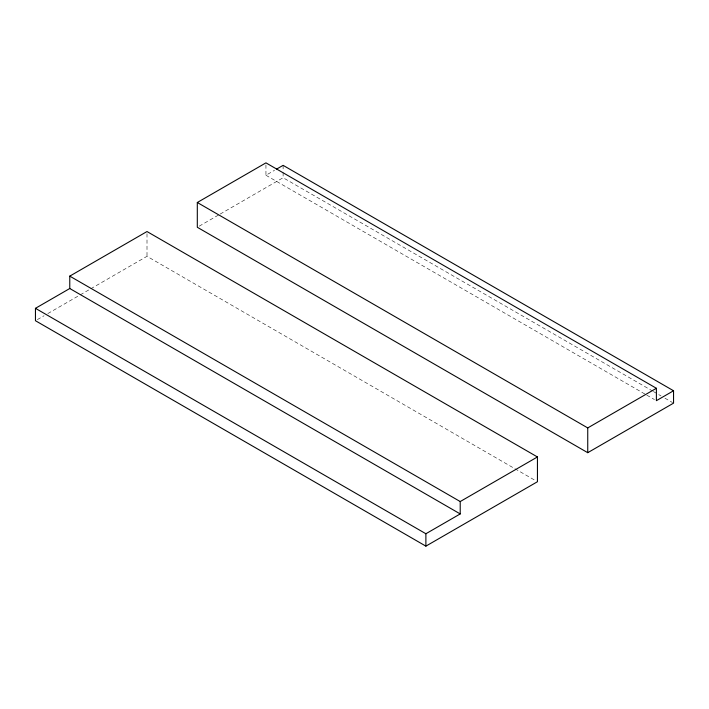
<?xml version="1.0" encoding="UTF-8"?>
<svg xmlns="http://www.w3.org/2000/svg" width="709" height="709" viewBox="0 0 709 709"><rect width="100%" height="100%" fill="white"/><g stroke="black" fill="none" stroke-linecap="round" stroke-linejoin="round"><path stroke-width="0.53" stroke-dasharray="3.54 2.66" d="M265.946 164.931L265.946 175.256L274.534 170.302M37.355 319.617L44.029 315.762M47.849 313.564L79.311 295.396M80.259 294.847L89.795 289.343M90.752 288.785L147.002 256.312L535.525 480.622M199.211 226.171L219.232 214.614M220.189 214.065L283.113 177.729L652.448 390.96M653.406 391.519L661.08 395.95M664.918 398.166L672.593 402.597M265.946 175.256L645.837 394.576M646.794 395.135L654.469 399.566M283.113 165.348L283.113 171.534M283.113 172.571L283.113 177.729M147.002 233.695L147.002 256.312"/><path stroke-width="1.06" d="M69.774 276.129L147.002 231.542L537.44 456.959L537.44 481.73L425.887 546.134L35.45 320.716L35.45 308.326L69.774 288.51L460.212 513.928L460.212 501.547L69.774 276.129L69.774 288.51M197.306 202.499L265.946 162.866L656.392 388.284L656.392 400.674L673.55 390.765L673.55 403.146L587.743 452.688L197.306 227.27L197.306 202.499L587.743 427.917L656.392 388.284M276.439 169.194L283.113 165.348L673.55 390.765M460.212 501.547L537.44 456.959M35.45 308.326L425.887 533.744L460.212 513.928M587.743 427.917L587.743 452.688M425.887 533.744L425.887 546.134"/></g></svg>
